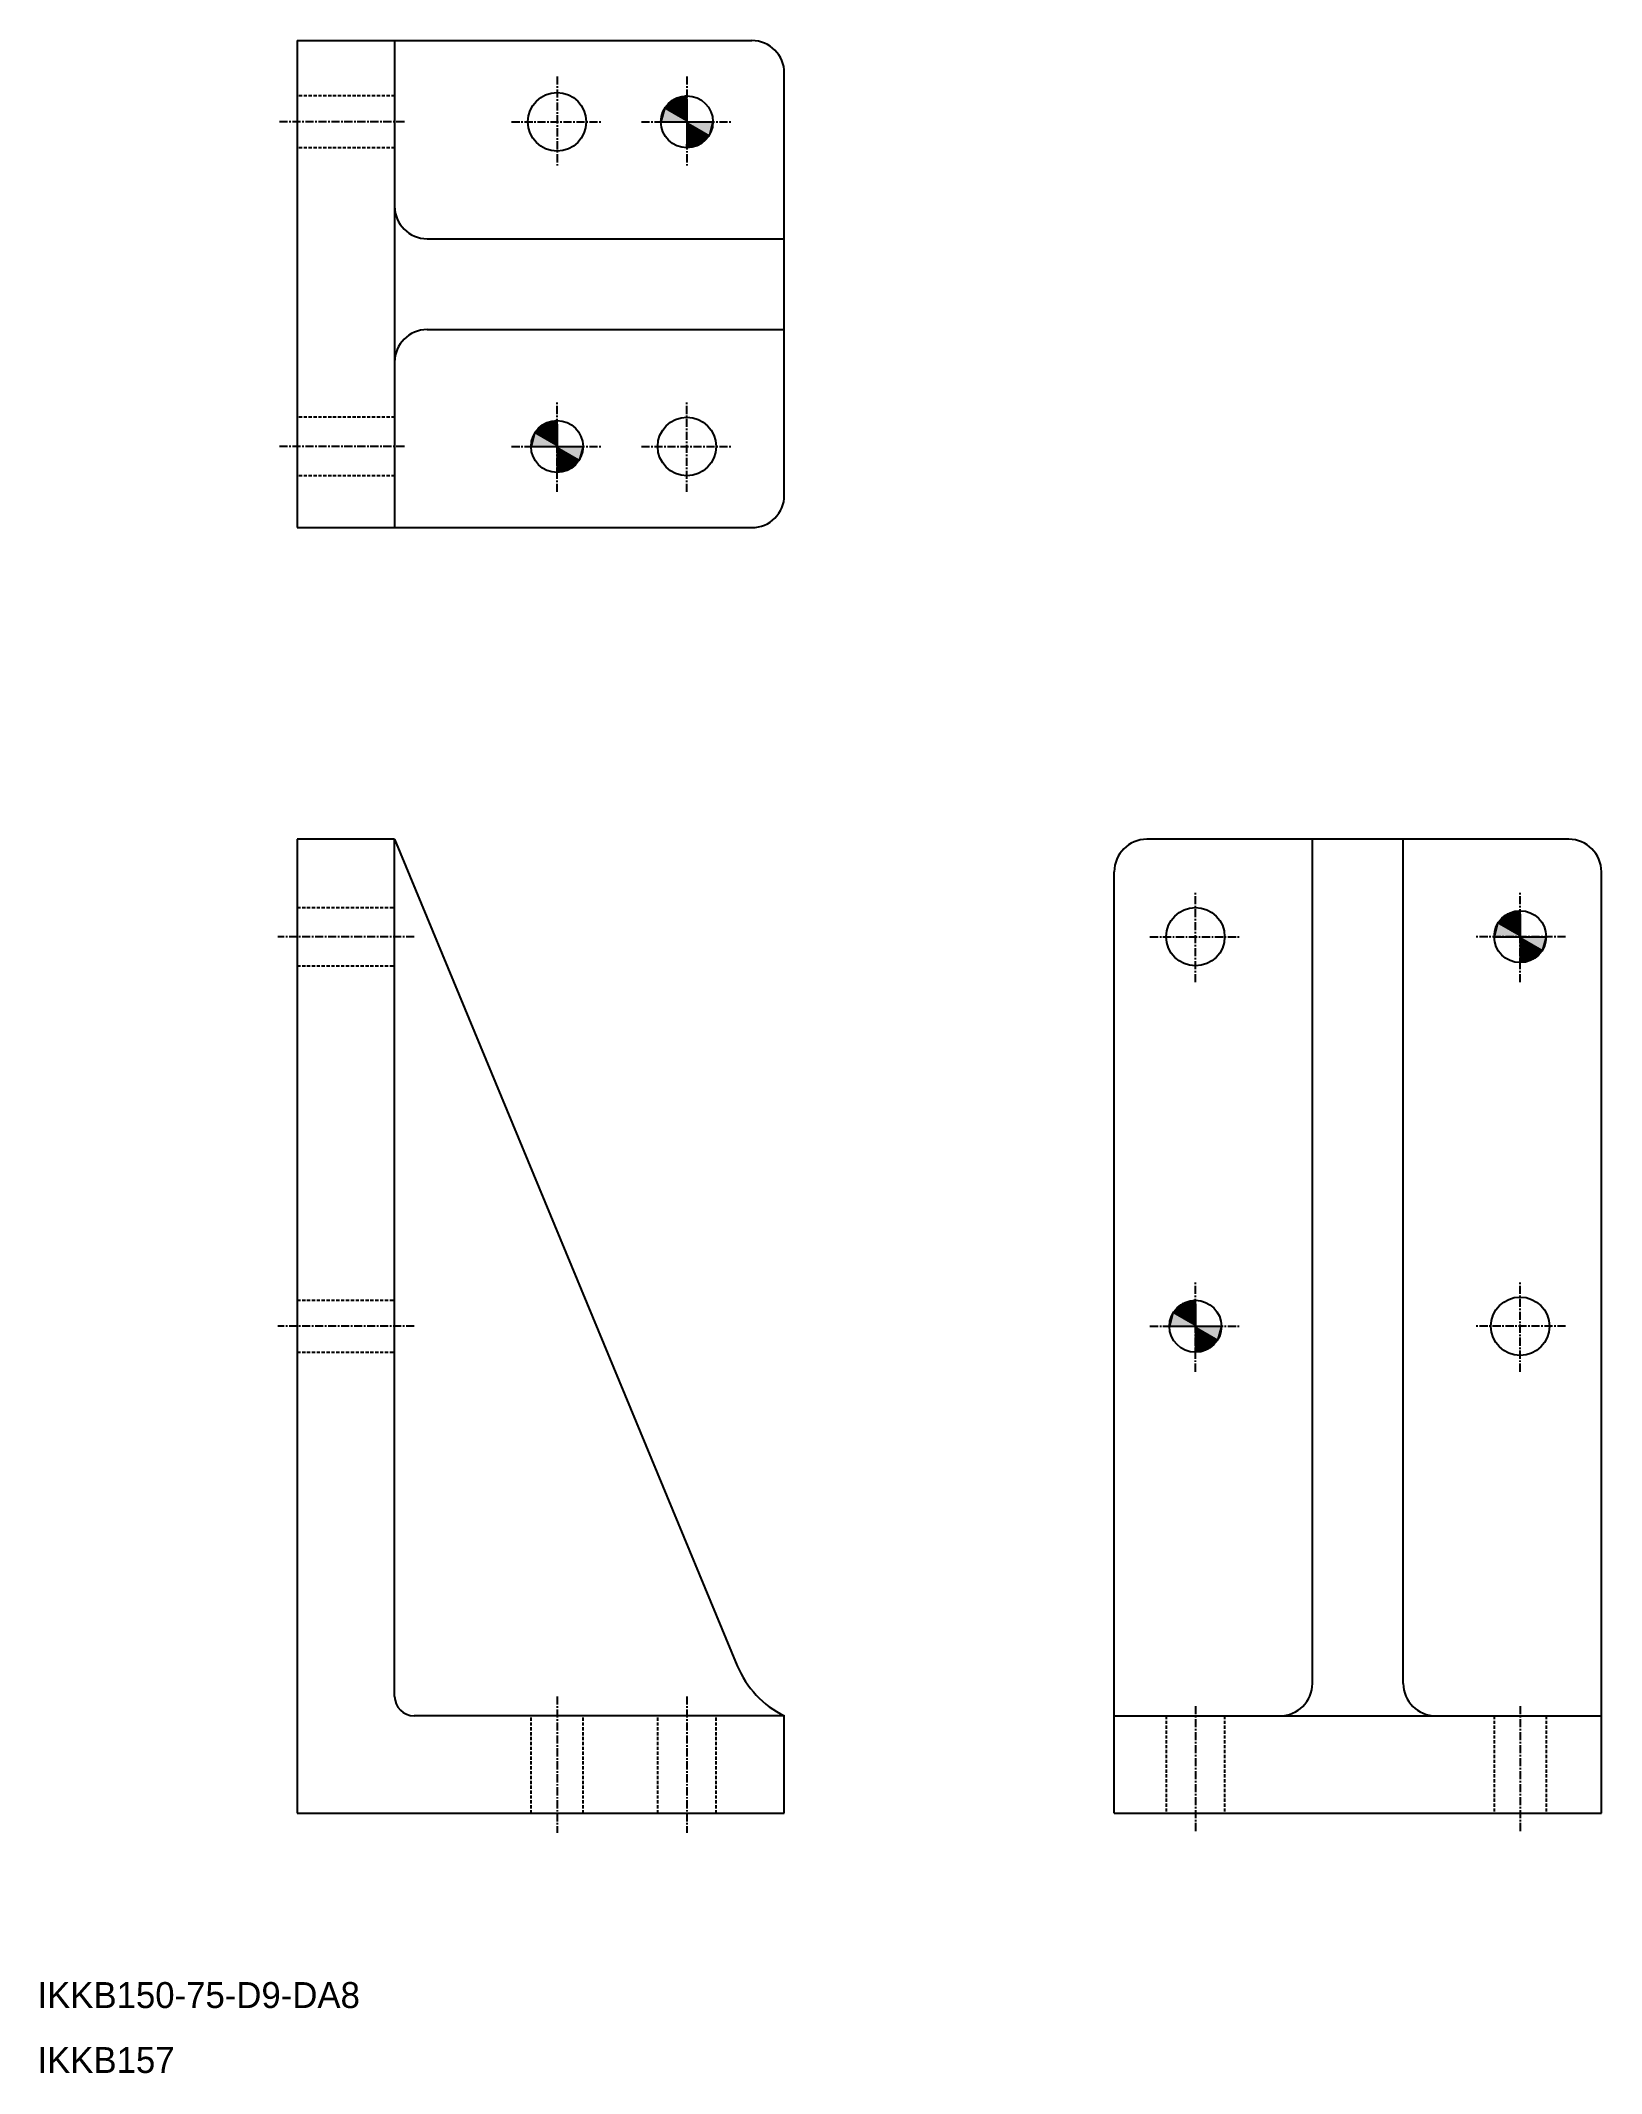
# Model space of a CAD drawing. Extents: x 10 to 251, y 10 to 323.
import ezdxf

# ---------------------------------------------------------------- set-up
doc = ezdxf.new("R2010")
doc.units = 0
doc.linetypes.add('CENTER', pattern=[2, 1.25, -0.25, 0.25, -0.25])
doc.linetypes.add('DASHED', pattern=[0.75, 0.5, -0.25])
doc.layers.get('0').update_dxf_attribs({"linetype": 'CONTINUOUS'})
doc.layers.add('CENTER', color=1, linetype='CENTER')

# ---------------------------------------------------------------- blocks, each defined once
blk = doc.blocks.new('*U2')
at = {"color": 7, "linetype": 'CONTINUOUS'}
for p, q in [((108, 313.96), (106.54, 312.5)), ((110, 314.5), (108, 313.96)), ((110, 313.96), (110, 314.5)), ((110, 313.96), (110, 312.5)), ((106.54, 312.5), (106, 310.5)), ((106, 310.5), (110, 310.5)), ((110, 312.5), (110, 310.5)), ((110, 310.5), (114, 310.5)), ((110, 310.5), (110, 308.5)), ((114, 310.5), (113.46, 308.5)), ((110, 308.5), (110, 307.04)), ((112, 307.04), (110, 306.5)), ((110, 306.5), (110, 307.04)), ((113.46, 308.5), (112, 307.04))]:
    blk.add_line(p, q, dxfattribs=at)
for points in [[(108, 313.96), (106.54, 312.5), (110, 312.5)], [(110, 314.5), (108, 313.96), (110, 313.96)], [(106.54, 312.5), (106, 310.5), (110, 310.5)], [(106, 310.5), (106, 310.5), (110, 310.5)], [(110, 310.5), (110, 310.5), (114, 310.5)], [(110, 310.5), (110, 308.5), (113.46, 308.5)], [(110, 308.5), (110, 307.04), (112, 307.04)]]:
    blk.add_solid(points, dxfattribs=at)
at = {"color": 7, "linetype": 'CONTINUOUS', "extrusion": (0, 0, -1)}
for points in [[(-108, 313.96), (-110, 313.96), (-110, 312.5)], [(-106.54, 312.5), (-110, 312.5), (-110, 310.5)], [(-110, 310.5), (-114, 310.5), (-113.46, 308.5)], [(-110, 308.5), (-113.46, 308.5), (-112, 307.04)], [(-110, 307.04), (-112, 307.04), (-110, 306.5)]]:
    blk.add_solid(points, dxfattribs=at)
blk = doc.blocks.new('*U3')
at = {"color": 7, "linetype": 'CONTINUOUS'}
for p, q in [((88, 263.96), (86.54, 262.5)), ((90, 264.5), (88, 263.96)), ((90, 263.96), (90, 264.5)), ((90, 263.96), (90, 262.5)), ((86.54, 262.5), (86, 260.5)), ((86, 260.5), (90, 260.5)), ((90, 262.5), (90, 260.5)), ((90, 260.5), (94, 260.5)), ((90, 260.5), (90, 258.5)), ((94, 260.5), (93.46, 258.5)), ((90, 258.5), (90, 257.04)), ((92, 257.04), (90, 256.5)), ((90, 256.5), (90, 257.04)), ((93.46, 258.5), (92, 257.04))]:
    blk.add_line(p, q, dxfattribs=at)
for points in [[(88, 263.96), (86.54, 262.5), (90, 262.5)], [(90, 264.5), (88, 263.96), (90, 263.96)], [(86.54, 262.5), (86, 260.5), (90, 260.5)], [(86, 260.5), (86, 260.5), (90, 260.5)], [(90, 260.5), (90, 260.5), (94, 260.5)], [(90, 260.5), (90, 258.5), (93.46, 258.5)], [(90, 258.5), (90, 257.04), (92, 257.04)]]:
    blk.add_solid(points, dxfattribs=at)
at = {"color": 7, "linetype": 'CONTINUOUS', "extrusion": (0, 0, -1)}
for points in [[(-88, 263.96), (-90, 263.96), (-90, 262.5)], [(-86.54, 262.5), (-90, 262.5), (-90, 260.5)], [(-90, 260.5), (-94, 260.5), (-93.46, 258.5)], [(-90, 258.5), (-93.46, 258.5), (-92, 257.04)], [(-90, 257.04), (-92, 257.04), (-90, 256.5)]]:
    blk.add_solid(points, dxfattribs=at)
blk = doc.blocks.new('*U4')
at = {"color": 7, "linetype": 'CONTINUOUS'}
for p, q in [((186.3, 128.46), (184.83, 127)), ((188.3, 129), (186.3, 128.46)), ((188.3, 128.46), (188.3, 129)), ((188.3, 128.46), (188.3, 127)), ((184.83, 127), (184.3, 125)), ((188.3, 127), (188.3, 125)), ((184.3, 125), (188.3, 125)), ((188.3, 125), (192.3, 125)), ((188.3, 125), (188.3, 123)), ((188.3, 123), (188.3, 121.54)), ((191.76, 123), (190.3, 121.54)), ((192.3, 125), (191.76, 123)), ((190.3, 121.54), (188.3, 121)), ((188.3, 121), (188.3, 121.54))]:
    blk.add_line(p, q, dxfattribs=at)
for points in [[(186.3, 128.46), (184.83, 127), (188.3, 127)], [(188.3, 129), (186.3, 128.46), (188.3, 128.46)], [(184.83, 127), (184.3, 125), (188.3, 125)], [(184.3, 125), (184.3, 125), (188.3, 125)], [(188.3, 125), (188.3, 125), (192.3, 125)], [(188.3, 125), (188.3, 123), (191.76, 123)], [(188.3, 123), (188.3, 121.54), (190.3, 121.54)]]:
    blk.add_solid(points, dxfattribs=at)
at = {"color": 7, "linetype": 'CONTINUOUS', "extrusion": (0, 0, -1)}
for points in [[(-186.3, 128.46), (-188.3, 128.46), (-188.3, 127)], [(-184.83, 127), (-188.3, 127), (-188.3, 125)], [(-188.3, 125), (-192.3, 125), (-191.76, 123)], [(-188.3, 123), (-191.76, 123), (-190.3, 121.54)], [(-188.3, 121.54), (-190.3, 121.54), (-188.3, 121)]]:
    blk.add_solid(points, dxfattribs=at)
blk = doc.blocks.new('*U5')
at = {"color": 7, "linetype": 'CONTINUOUS'}
for p, q in [((236.3, 188.46), (234.83, 187)), ((238.3, 189), (236.3, 188.46)), ((238.3, 188.46), (238.3, 189)), ((238.3, 188.46), (238.3, 187)), ((234.83, 187), (234.3, 185)), ((234.3, 185), (238.3, 185)), ((238.3, 187), (238.3, 185)), ((238.3, 185), (242.3, 185)), ((238.3, 185), (238.3, 183)), ((242.3, 185), (241.76, 183)), ((238.3, 183), (238.3, 181.54)), ((241.76, 183), (240.3, 181.54)), ((240.3, 181.54), (238.3, 181)), ((238.3, 181), (238.3, 181.54))]:
    blk.add_line(p, q, dxfattribs=at)
for points in [[(236.3, 188.46), (234.83, 187), (238.3, 187)], [(238.3, 189), (236.3, 188.46), (238.3, 188.46)], [(234.83, 187), (234.3, 185), (238.3, 185)], [(234.3, 185), (234.3, 185), (238.3, 185)], [(238.3, 185), (238.3, 185), (242.3, 185)], [(238.3, 185), (238.3, 183), (241.76, 183)], [(238.3, 183), (238.3, 181.54), (240.3, 181.54)]]:
    blk.add_solid(points, dxfattribs=at)
at = {"color": 7, "linetype": 'CONTINUOUS', "extrusion": (0, 0, -1)}
for points in [[(-236.3, 188.46), (-238.3, 188.46), (-238.3, 187)], [(-234.83, 187), (-238.3, 187), (-238.3, 185)], [(-238.3, 185), (-242.3, 185), (-241.76, 183)], [(-238.3, 183), (-241.76, 183), (-240.3, 181.54)], [(-238.3, 181.54), (-240.3, 181.54), (-238.3, 181)]]:
    blk.add_solid(points, dxfattribs=at)

msp = doc.modelspace()

# ---------------------------------------------------------------- linework, layer by layer
at = {"color": 7, "linetype": 'CONTINUOUS'}
for p, q in [((50, 323), (120, 323)), ((50, 323), (50, 248)), ((65, 323), (65, 248)), ((125, 253), (125, 318)), ((70, 292.5), (125, 292.5)), ((70, 278.5), (125, 278.5)), ((50, 248), (120, 248)), ((50, 200), (50, 50)), ((65, 200), (50, 200)), ((65, 68), (65, 200)), ((65, 200), (117.76, 72.72)), ((245.8, 200), (180.8, 200)), ((206.3, 70), (206.3, 200)), ((220.3, 70), (220.3, 200)), ((175.8, 50), (175.8, 195)), ((250.8, 50), (250.8, 195)), ((125, 65), (68, 65)), ((125, 50), (125, 65)), ((175.8, 65), (250.8, 65)), ((50, 50), (125, 50)), ((175.8, 50), (250.8, 50))]:
    msp.add_line(p, q, dxfattribs=at)
at = {"color": 3, "linetype": 'DASHED'}
for p, q in [((65, 314.5), (50, 314.5)), ((65, 306.5), (50, 306.5)), ((65, 265), (50, 265)), ((65, 256), (50, 256)), ((50, 189.5), (65, 189.5)), ((50, 180.5), (65, 180.5)), ((50, 129), (65, 129)), ((50, 121), (65, 121)), ((86, 50), (86, 65)), ((94, 50), (94, 65)), ((105.5, 50), (105.5, 65)), ((114.5, 50), (114.5, 65)), ((183.8, 65), (183.8, 50)), ((192.8, 65), (192.8, 50)), ((234.3, 65), (234.3, 50)), ((242.3, 65), (242.3, 50))]:
    msp.add_line(p, q, dxfattribs=at)
at = {"color": 7, "linetype": 'CONTINUOUS'}
for centre, radius in [((90, 310.5), 4.5), ((110, 310.5), 4), ((90, 260.5), 4), ((110, 260.5), 4.5), ((188.3, 185), 4.5), ((238.3, 185), 4), ((188.3, 125), 4), ((238.3, 125), 4.5)]:
    msp.add_circle(centre, radius, dxfattribs=at)
for centre, radius, start, end in [((120, 318), 5, 0, 90), ((70, 297.5), 5, 180, 270), ((70, 273.5), 5, 90, 180), ((120, 253), 5, 270, 0), ((180.8, 195), 5, 90, 180), ((245.8, 195), 5, 0, 90), ((131.62, 78.46), 15, 202.515, 243.8199), ((201.3, 70), 5, 270, 0), ((225.3, 70), 5, 180, 270), ((68, 68), 3, 180, 270)]:
    msp.add_arc(centre, radius, start, end, dxfattribs=at)
at = {"layer": 'CENTER', "color": 1, "linetype": 'CENTER'}
for p, q in [((90, 317.5), (90, 303.5)), ((110, 317.5), (110, 303.5)), ((66.5, 310.5), (47, 310.5)), ((83, 310.5), (97, 310.5)), ((103, 310.5), (117, 310.5)), ((90, 253.5), (90, 267.5)), ((110, 253.5), (110, 267.5)), ((66.5, 260.5), (47, 260.5)), ((83, 260.5), (97, 260.5)), ((103, 260.5), (117, 260.5)), ((188.3, 178), (188.3, 192)), ((238.3, 178), (238.3, 192)), ((68, 185), (47, 185)), ((181.3, 185), (195.3, 185)), ((245.3, 185), (231.3, 185)), ((188.3, 118), (188.3, 132)), ((238.3, 118), (238.3, 132)), ((68, 125), (47, 125)), ((181.3, 125), (195.3, 125)), ((245.3, 125), (231.3, 125)), ((90, 68), (90, 47)), ((110, 68), (110, 47)), ((188.3, 66.5), (188.3, 47)), ((238.3, 66.5), (238.3, 47))]:
    msp.add_line(p, q, dxfattribs=at)

# ---------------------------------------------------------------- block references
at = {"color": 7, "linetype": 'CONTINUOUS'}
for name in ['*U2', '*U3', '*U5', '*U4']:
    msp.add_blockref(name, (0, 0), dxfattribs=at)

# ---------------------------------------------------------------- texts
for s, p in [('IKKB150-75-D9-DA8', (10, 20)), ('IKKB157', (10, 10))]:
    msp.add_text(s, height=4, dxfattribs=at).set_placement(p)

doc.saveas('drawing.dxf')
